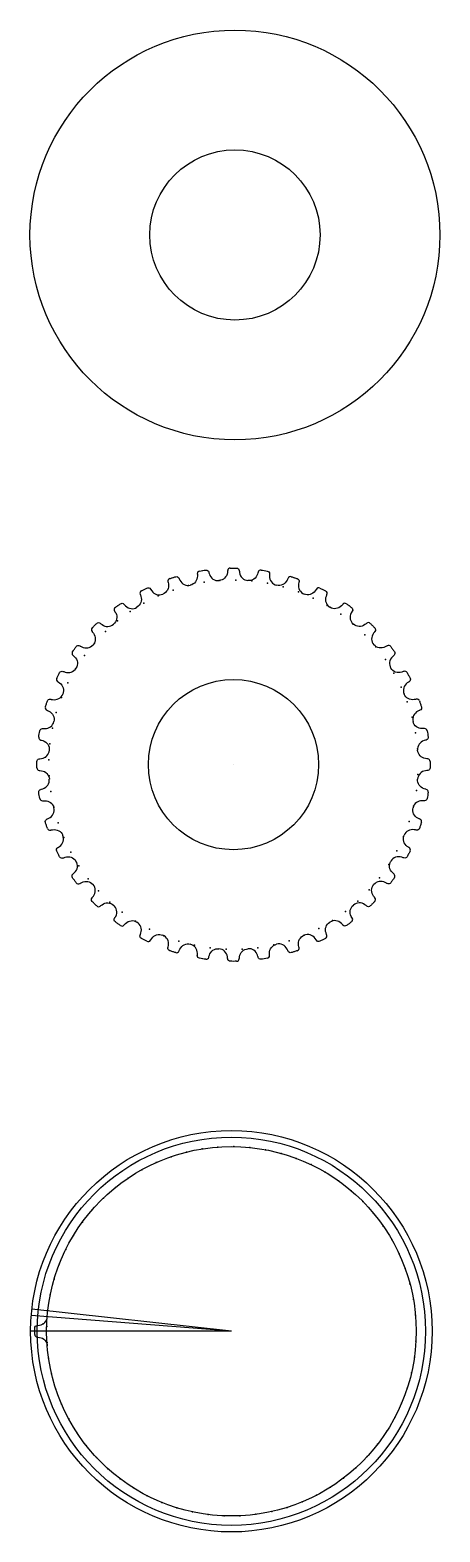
# Model space of a CAD drawing. Header units: millimetres. Extents: x 884 to 923, y 1279 to 1422.
import ezdxf

# ---------------------------------------------------------------- set-up
doc = ezdxf.new("R2010")
doc.units = ezdxf.units.MM
doc.layers.get('0').update_dxf_attribs({"true_color": 0xc2ced6})

# ---------------------------------------------------------------- blocks, each defined once
blk = doc.blocks.new('*U6')
for points in [[(-0.59, 0.3, -0.393821), (-0.36, 0.55, 0.012787), (-0.29, 0.56), (-0.15, 0.58, 0.363582), (0.6, 1.38)], [(-0.59, -0.3, 0.393821), (-0.36, -0.55, -0.012787), (-0.29, -0.56), (-0.15, -0.58, -0.363582), (0.6, -1.38)]]:
    blk.add_lwpolyline(points, format="xyb")
for centre, start, end in [((-19.31, 0.3), 359.0736, 0), ((-19.31, -0.3), 0, 0.9264)]:
    blk.add_arc(centre, 18.72, start, end)
blk = doc.blocks.new('*U7')
at = {"color": 0, "linetype": 'ByBlock', "lineweight": -2, "transparency": 16777216}
for p, rotation in [((900.49, 1370.26), 278.999999999999), ((903.33, 1370.49), 269.999999999999), ((906.16, 1370.26), 260.999999999999), ((895.1, 1368.51), 296.9999999999988), ((897.73, 1369.6), 287.999999999999), ((908.93, 1369.6), 251.9999999999991), ((911.55, 1368.51), 242.999999999999), ((892.68, 1367.02), 305.9999999999988), ((913.98, 1367.02), 233.9999999999991), ((890.52, 1365.18), 314.9999999999986), ((916.14, 1365.18), 224.999999999999), ((888.67, 1363.02), 323.9999999999986), ((917.99, 1363.02), 215.9999999999991), ((887.18, 1360.59), 332.9999999999986), ((919.47, 1360.59), 206.999999999999), ((886.09, 1357.96), 341.9999999999984), ((920.56, 1357.96), 197.9999999999992), ((885.43, 1355.2), 350.9999999999984), ((921.23, 1355.2), 188.9999999999992), ((921.45, 1352.37), 180), ((885.43, 1349.53), 8.999999999999984), ((921.23, 1349.53), 170.9999999999992), ((886.09, 1346.77), 17.99999999999995), ((920.56, 1346.77), 161.9999999999993), ((887.18, 1344.14), 26.99999999999997), ((919.47, 1344.14), 152.9999999999994), ((888.67, 1341.71), 35.99999999999989), ((917.99, 1341.71), 143.9999999999994), ((890.52, 1339.55), 44.9999999999998), ((916.14, 1339.55), 134.9999999999994), ((892.68, 1337.71), 53.99999999999974), ((913.98, 1337.71), 125.9999999999995), ((895.1, 1336.22), 62.99999999999969), ((911.55, 1336.22), 116.9999999999995), ((897.73, 1335.13), 71.99999999999963), ((900.49, 1334.47), 80.99999999999957), ((906.16, 1334.47), 98.99999999999956), ((908.93, 1335.13), 107.9999999999995), ((903.33, 1334.24), 89.99999999999955)]:
    blk.add_blockref('*U6', p, dxfattribs=dict(at, rotation=rotation))
blk.add_blockref('*U6', (885.21, 1352.37), dxfattribs=at)

msp = doc.modelspace()

# ---------------------------------------------------------------- linework, layer by layer
for p, q in [((903.33, 1352.37), (903.33, 1352.37)), ((903.33, 1352.37), (903.33, 1352.37)), ((903.33, 1352.37), (903.33, 1352.37)), ((903.13, 1298.44), (884.09, 1299.94)), ((903.13, 1298.44), (884.15, 1300.54)), ((888.13, 1298.44), (884.03, 1298.44)), ((903.13, 1298.44), (884.03, 1298.44)), ((903.13, 1298.44), (884.03, 1298.44)), ((903.13, 1298.44), (888.13, 1298.44)), ((903.13, 1298.44), (903.13, 1298.44)), ((903.13, 1298.44), (903.13, 1298.44)), ((903.13, 1298.44), (903.13, 1298.44))]:
    msp.add_line(p, q)
for points in [[(884.42, 1298.74, -0.393821), (884.65, 1298.99, 0.012787), (884.72, 1299), (884.87, 1299.02, 0.363582), (885.61, 1299.82)], [(884.42, 1298.14, 0.393821), (884.65, 1297.88, -0.012787), (884.72, 1297.88), (884.87, 1297.86, -0.363582), (885.61, 1297.06)]]:
    msp.add_lwpolyline(points, format="xyb")
for centre, radius in [((903.47, 1402.78), 19.5), ((903.47, 1402.78), 8.1), ((903.33, 1352.37), 8.1), ((903.13, 1298.44), 19.1), ((903.13, 1298.44), 19.1), ((903.13, 1298.44), 19.1), ((903.13, 1298.44), 18.47), ((903.13, 1298.44), 17.58)]:
    msp.add_circle(centre, radius)
for centre, start, end in [((865.7, 1298.74), 359.0736, 0), ((865.7, 1298.14), 0, 0.9264)]:
    msp.add_arc(centre, 18.72, start, end)
for p in [(899.04, 1369.41), (899.04, 1369.41), (900.53, 1369.72), (900.53, 1369.72), (902.04, 1369.9), (902.04, 1369.9), (903.56, 1369.94), (903.56, 1369.94), (905.08, 1369.86), (905.08, 1369.86), (906.58, 1369.64), (906.58, 1369.64), (896.17, 1368.42), (896.17, 1368.42), (897.58, 1368.98), (897.58, 1368.98), (908.06, 1369.29), (908.06, 1369.29), (909.51, 1368.82), (909.51, 1368.82), (910.91, 1368.22), (910.91, 1368.22), (893.51, 1366.95), (893.51, 1366.95), (894.81, 1367.74), (894.81, 1367.74), (912.25, 1367.51), (912.25, 1367.51), (913.53, 1366.68), (913.53, 1366.68), (892.29, 1366.04), (892.29, 1366.04), (914.73, 1365.75), (914.73, 1365.75), (890.1, 1363.94), (890.1, 1363.94), (891.15, 1365.04), (891.15, 1365.04), (915.84, 1364.71), (915.84, 1364.71), (889.15, 1362.75), (889.15, 1362.75), (916.86, 1363.58), (916.86, 1363.58), (917.78, 1362.37), (917.78, 1362.37), (888.3, 1361.49), (888.3, 1361.49), (918.59, 1361.09), (918.59, 1361.09), (887.57, 1360.16), (887.57, 1360.16), (919.29, 1359.74), (919.29, 1359.74), (886.96, 1358.76), (886.96, 1358.76), (919.86, 1358.33), (919.86, 1358.33), (886.47, 1357.33), (886.47, 1357.33), (920.32, 1356.88), (920.32, 1356.88), (886.1, 1355.85), (886.1, 1355.85), (920.64, 1355.39), (920.64, 1355.39), (885.86, 1354.35), (885.86, 1354.35), (920.84, 1353.88), (920.84, 1353.88), (885.43, 1353.08), (885.76, 1352.83), (885.76, 1352.83), (885.78, 1351.31), (885.78, 1351.31), (920.88, 1351.43), (920.88, 1351.43), (885.94, 1349.8), (885.94, 1349.8), (920.74, 1349.92), (920.74, 1349.92), (886.23, 1348.31), (886.23, 1348.31), (920.46, 1348.43), (920.46, 1348.43), (886.64, 1346.84), (886.64, 1346.84), (920.05, 1346.96), (920.05, 1346.96), (887.18, 1345.42), (887.18, 1345.42), (919.52, 1345.53), (919.52, 1345.53), (887.84, 1344.05), (887.84, 1344.05), (918.87, 1344.16), (918.87, 1344.16), (888.62, 1342.74), (888.62, 1342.74), (918.11, 1342.85), (918.11, 1342.85), (889.5, 1341.51), (889.5, 1341.51), (917.23, 1341.61), (917.23, 1341.61), (890.49, 1340.35), (890.49, 1340.35), (916.25, 1340.44), (916.25, 1340.44), (891.58, 1339.29), (891.58, 1339.29), (892.75, 1338.32), (892.75, 1338.32), (914, 1338.4), (914, 1338.4), (915.17, 1339.37), (915.17, 1339.37), (894.01, 1337.46), (894.01, 1337.46), (895.33, 1336.71), (895.33, 1336.71), (911.44, 1336.77), (911.44, 1336.77), (912.75, 1337.53), (912.75, 1337.53), (896.71, 1336.08), (896.71, 1336.08), (898.14, 1335.57), (898.14, 1335.57), (899.62, 1335.18), (899.62, 1335.18), (907.16, 1335.21), (907.16, 1335.21), (908.63, 1335.61), (908.63, 1335.61), (910.06, 1336.13), (910.06, 1336.13), (901.11, 1334.93), (901.11, 1334.93), (902.63, 1334.8), (902.63, 1334.8), (904.15, 1334.81), (904.15, 1334.81), (905.66, 1334.94), (905.66, 1334.94), (898.85, 1315.49), (898.85, 1315.49), (900.34, 1315.79), (900.34, 1315.79), (901.85, 1315.97), (901.85, 1315.97), (903.37, 1316.01), (903.37, 1316.01), (904.88, 1315.93), (904.88, 1315.93), (906.39, 1315.71), (906.39, 1315.71), (907.87, 1315.37), (907.87, 1315.37), (894.61, 1313.81), (894.61, 1313.81), (895.97, 1314.49), (895.97, 1314.49), (897.39, 1315.05), (897.39, 1315.05), (909.31, 1314.89), (909.31, 1314.89), (910.71, 1314.3), (910.71, 1314.3), (893.32, 1313.02), (893.32, 1313.02), (912.06, 1313.58), (912.06, 1313.58), (913.33, 1312.75), (913.33, 1312.75), (890.95, 1311.11), (890.95, 1311.11), (892.09, 1312.12), (892.09, 1312.12), (914.53, 1311.82), (914.53, 1311.82), (889.9, 1310.01), (889.9, 1310.01), (915.64, 1310.78), (915.64, 1310.78), (916.66, 1309.66), (916.66, 1309.66), (888.95, 1308.83), (888.95, 1308.83), (917.58, 1308.45), (917.58, 1308.45), (888.11, 1307.56), (888.11, 1307.56), (918.39, 1307.16), (918.39, 1307.16), (887.38, 1306.23), (887.38, 1306.23), (919.09, 1305.81), (919.09, 1305.81), (886.76, 1304.84), (886.76, 1304.84), (919.67, 1304.4), (919.67, 1304.4), (886.27, 1303.4), (886.27, 1303.4), (920.12, 1302.95), (920.12, 1302.95), (885.9, 1301.92), (885.9, 1301.92), (920.45, 1301.46), (920.45, 1301.46), (885.67, 1300.42), (885.67, 1300.42), (920.64, 1299.96), (920.64, 1299.96), (885.23, 1299.15), (885.56, 1298.9), (885.56, 1298.9), (885.59, 1297.38), (885.59, 1297.38), (920.69, 1297.51), (920.69, 1297.51), (885.74, 1295.87), (885.74, 1295.87), (920.54, 1295.99), (920.54, 1295.99), (886.03, 1294.38), (886.03, 1294.38), (920.26, 1294.5), (920.26, 1294.5), (886.44, 1292.92), (886.44, 1292.92), (919.86, 1293.03), (919.86, 1293.03), (886.98, 1291.49), (886.98, 1291.49), (919.33, 1291.61), (919.33, 1291.61), (887.65, 1290.12), (887.65, 1290.12), (918.68, 1290.23), (918.68, 1290.23), (888.42, 1288.82), (888.42, 1288.82), (917.91, 1288.92), (917.91, 1288.92), (889.31, 1287.58), (889.31, 1287.58), (916.05, 1286.52), (916.05, 1286.52), (917.03, 1287.68), (917.03, 1287.68), (890.3, 1286.43), (890.3, 1286.43), (891.38, 1285.36), (891.38, 1285.36), (914.97, 1285.45), (914.97, 1285.45), (892.56, 1284.4), (892.56, 1284.4), (913.8, 1284.47), (913.8, 1284.47), (893.81, 1283.54), (893.81, 1283.54), (895.13, 1282.79), (895.13, 1282.79), (911.24, 1282.84), (911.24, 1282.84), (912.56, 1283.6), (912.56, 1283.6), (896.52, 1282.15), (896.52, 1282.15), (897.95, 1281.64), (897.95, 1281.64), (899.42, 1281.26), (899.42, 1281.26), (900.92, 1281), (900.92, 1281), (902.43, 1280.87), (902.43, 1280.87), (903.95, 1280.88), (903.95, 1280.88), (905.47, 1281.02), (905.47, 1281.02), (906.97, 1281.28), (906.97, 1281.28), (908.43, 1281.68), (908.43, 1281.68), (909.86, 1282.2), (909.86, 1282.2)]:
    msp.add_point(p)

# ---------------------------------------------------------------- block references
msp.add_blockref('*U7', (0, 0))

doc.saveas('drawing.dxf')
